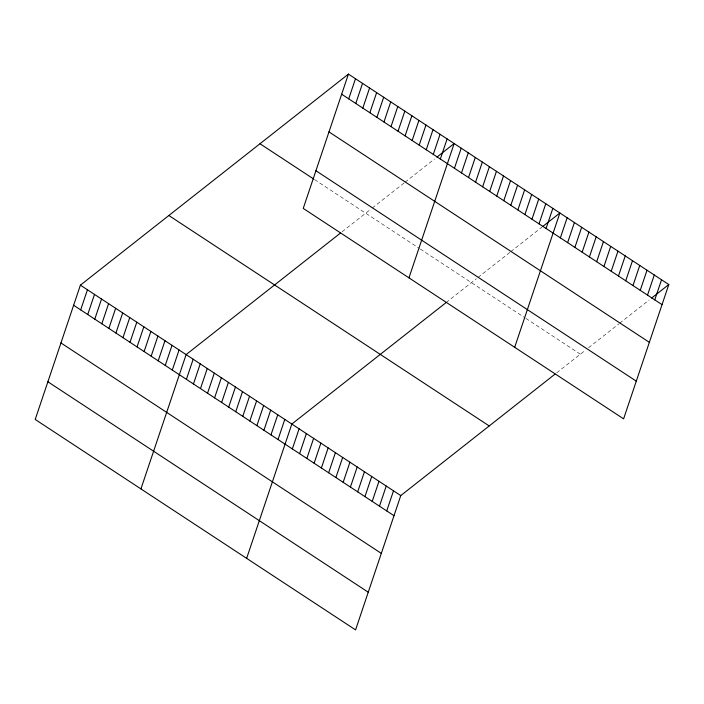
<?xml version="1.0" encoding="UTF-8"?>
<svg xmlns="http://www.w3.org/2000/svg" width="704" height="704" viewBox="0 0 704 704"><rect width="100%" height="100%" fill="white"/><g stroke="black" fill="none" stroke-linecap="round" stroke-linejoin="round"><path stroke-width="0.53" stroke-dasharray="3.52 2.64" d="M342.074 231.792L370.621 209.326M372.258 208.032L404.202 182.882M405.02 182.239L434.5 159.025M446.107 302.57L476.335 278.766M477.972 277.482L509.916 252.331M510.734 251.689L541.86 227.181M556.723 372.794L585.262 350.319M588.535 347.741L618.842 323.884M619.661 323.233L649.141 300.018M314.609 179.626L419.443 248.494M420.323 249.075L524.982 317.821M525.888 318.41L580.351 354.191"/><path stroke-width="1.06" d="M348.436 74.096L303.239 208.41L623.603 418.854L668.8 284.539L348.436 74.096L80.397 285.146L35.2 419.461L355.564 629.904L400.761 495.59L555.034 374.123M80.678 309.892L87.446 289.784M87.727 314.521L94.494 294.413M94.776 319.15L101.543 299.042M101.825 323.778L108.592 303.67M108.874 328.407L115.641 308.299M115.922 333.036L122.69 312.928M122.971 337.665L129.738 317.557M130.02 342.294L136.787 322.186M137.06 346.922L143.827 326.814M144.109 351.56L150.876 331.443M151.158 356.189L157.925 336.081M158.206 360.818L164.974 340.71M165.255 365.446L172.022 345.338M172.304 370.075L179.071 349.967M140.923 488.902L186.12 354.596L340.393 233.13M186.402 379.333L193.169 359.225M193.45 383.962L200.218 363.854M200.499 388.59L207.266 368.482M207.539 393.219L214.315 373.111M214.588 397.857L221.355 377.749M221.637 402.486L228.404 382.378M228.686 407.114L235.453 387.006M235.734 411.743L242.502 391.635M348.718 98.842L355.485 78.734M242.783 416.372L249.55 396.264M355.766 103.47L362.534 83.362M249.832 421.001L256.599 400.893M362.815 108.099L369.582 87.991M256.881 425.63L263.648 405.522M369.864 112.728L376.631 92.62M263.93 430.258L270.697 410.15M376.913 117.357L383.68 97.249M270.978 434.887L277.746 414.779M383.962 121.986L390.729 101.878M278.027 439.525L284.794 419.417M391.01 126.614L397.778 106.506M246.638 558.351L291.834 424.046L446.107 302.57M398.05 131.243L404.818 111.135M292.336 448.923L299.103 428.815M405.099 135.872L411.866 115.764M299.596 453.693L306.363 433.585M412.148 140.51L418.915 120.402M306.856 458.462L313.623 438.354M419.197 145.138L425.964 125.03M314.116 463.232L320.883 443.124M426.246 149.767L433.013 129.659M321.376 468.002L328.143 447.894M433.294 154.396L440.062 134.288M328.645 472.771L335.412 452.663M440.343 159.025L447.11 138.917M335.905 477.541L342.672 457.433M408.954 277.851L454.159 143.546L436.955 157.089M343.165 482.31L349.932 462.202M454.441 168.282L461.208 148.174M350.425 487.08L357.192 466.972M461.49 172.911L468.257 152.803M357.685 491.85L364.452 471.742M468.53 177.54L475.297 157.432M364.945 496.619L371.712 476.511M475.578 182.178L482.346 162.07M372.214 501.389L378.981 481.281M482.627 186.806L489.394 166.698M379.474 506.158L386.241 486.05M489.676 191.435L496.443 171.327M386.734 510.928L393.501 490.82M496.725 196.064L503.492 175.956M503.774 200.693L510.541 180.585M510.822 205.322L517.59 185.214M517.871 209.95L524.638 189.842M524.92 214.579L531.687 194.471M531.969 219.208L538.736 199.1M539.018 223.846L545.785 203.729M546.058 228.474L552.825 208.366M514.677 347.301L559.874 212.995L542.678 226.538M560.375 237.873L567.142 217.765M567.635 242.642L574.402 222.534M574.895 247.412L581.662 227.304M582.155 252.182L588.922 232.074M589.415 256.951L596.182 236.843M596.675 261.721L603.442 241.613M603.944 266.49L610.711 246.382M611.204 271.26L617.971 251.152M618.464 276.03L625.231 255.922M625.724 280.799L632.491 260.691M632.984 285.569L639.751 265.461M640.244 290.338L647.011 270.23M647.513 295.108L654.28 275M654.773 299.878L661.54 279.77M651.605 298.082L668.8 284.539M341.669 94.213L662.033 304.647M328.988 131.894L649.352 342.338M315.92 170.72L636.284 381.163M259.987 143.748L313.729 179.045M168.854 215.503L489.218 425.946M80.397 285.146L400.761 495.59M73.63 305.254L393.994 515.698M60.949 342.945L381.313 553.388M47.881 381.77L368.245 592.214"/></g></svg>
